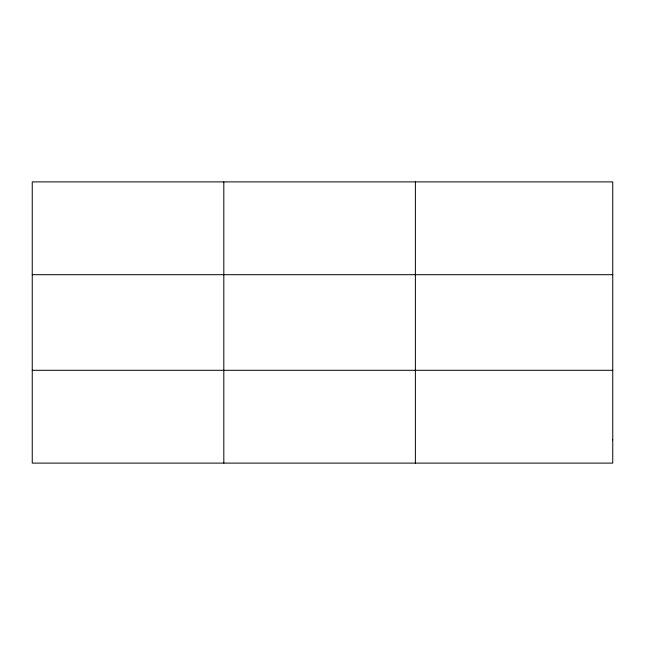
<?xml version="1.0" encoding="UTF-8"?>
<svg xmlns="http://www.w3.org/2000/svg" width="645" height="645" viewBox="0 0 645 645"><rect width="100%" height="100%" fill="white"/><g stroke="black" fill="none" stroke-linecap="round" stroke-linejoin="round"><path stroke-width="0.97" d="M223.815 181.89L223.815 463.11M415.38 181.89L415.38 463.11M32.25 274.697L612.75 274.697M32.25 370.303L612.75 370.303M612.75 439.906L612.75 463.11L32.25 463.11L32.25 181.89L612.75 181.89L612.75 439.906"/></g></svg>
